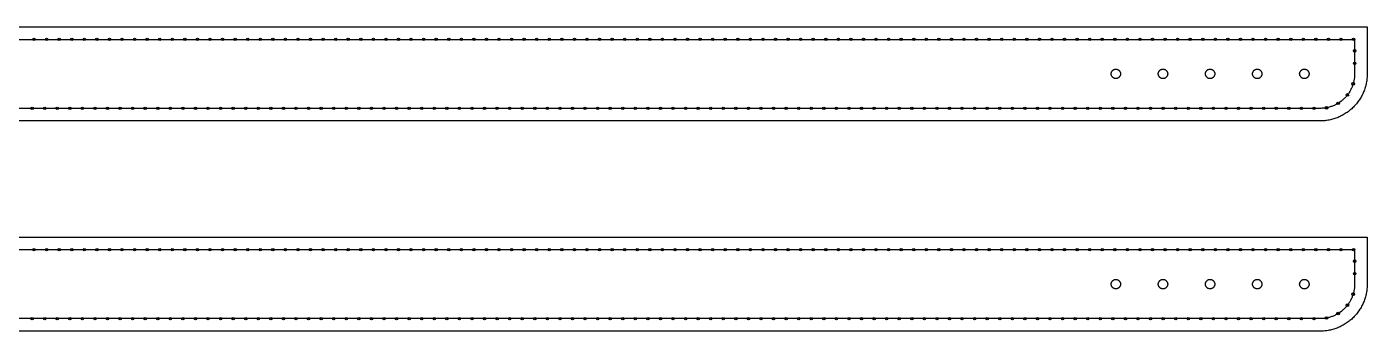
# Model space of a CAD drawing. Header units: millimetres. Extents: x 20 to 870, y -2810 to -15.
# Drawn here: x 443.4 to 870, y -2376 to -2279 of the extents above; entities that cross this region are included whole.
import ezdxf

# ---------------------------------------------------------------- set-up
doc = ezdxf.new("R2010")
doc.units = ezdxf.units.MM
doc.linetypes.add('DASHED', pattern=[5, 3, -2])
for name, color, linetype in [('BASE', 30, 'DASHED'), ('CUT', 7, 'CONTINUOUS'), ('HOLES', 6, 'CONTINUOUS'), ('STITCH', 6, 'CONTINUOUS')]:
    doc.layers.add(name, color=color, linetype=linetype)

msp = doc.modelspace()

# ---------------------------------------------------------------- linework, layer by layer
at = {"layer": 'BASE'}
for points in [[(24, -2283), (866, -2283), (866, -2293.95), (866, -2294.26), (865.99, -2294.56), (865.97, -2294.79), (865.95, -2295.09), (865.92, -2295.36), (865.88, -2295.6), (865.84, -2295.88), (865.79, -2296.15), (865.73, -2296.41), (865.67, -2296.66), (865.6, -2296.93), (865.53, -2297.18), (865.44, -2297.47), (865.36, -2297.7), (865.26, -2297.96), (865.17, -2298.19), (865.06, -2298.45), (864.94, -2298.71), (864.82, -2298.96), (864.71, -2299.17), (864.57, -2299.43), (864.43, -2299.66), (864.29, -2299.89), (864.16, -2300.1), (864, -2300.32), (863.83, -2300.56), (863.67, -2300.77), (863.5, -2300.98), (863.33, -2301.18), (863.15, -2301.38), (862.95, -2301.6), (862.78, -2301.78), (862.6, -2301.95), (862.38, -2302.15), (862.18, -2302.33), (861.98, -2302.5), (861.77, -2302.67), (861.56, -2302.83), (861.32, -2303), (861.1, -2303.16), (860.89, -2303.29), (860.66, -2303.43), (860.43, -2303.56), (860.17, -2303.71), (859.96, -2303.82), (859.71, -2303.94), (859.45, -2304.06), (859.19, -2304.17), (858.96, -2304.26), (858.7, -2304.36), (858.47, -2304.44), (858.19, -2304.53), (857.93, -2304.6), (857.66, -2304.67), (857.42, -2304.73), (857.15, -2304.79), (856.88, -2304.84), (856.6, -2304.88), (856.36, -2304.91), (856.09, -2304.95), (855.79, -2304.97), (855.57, -2304.98), (855.27, -2305), (854.95, -2305), (35.05, -2305)], [(24, -2350), (866, -2350), (866, -2360.95), (866, -2361.26), (865.99, -2361.56), (865.97, -2361.79), (865.95, -2362.09), (865.92, -2362.36), (865.88, -2362.6), (865.84, -2362.88), (865.79, -2363.15), (865.73, -2363.41), (865.67, -2363.66), (865.6, -2363.93), (865.53, -2364.18), (865.44, -2364.47), (865.36, -2364.7), (865.26, -2364.96), (865.17, -2365.19), (865.06, -2365.45), (864.94, -2365.71), (864.82, -2365.96), (864.71, -2366.17), (864.57, -2366.43), (864.43, -2366.66), (864.29, -2366.89), (864.16, -2367.1), (864, -2367.32), (863.83, -2367.56), (863.67, -2367.77), (863.5, -2367.98), (863.33, -2368.18), (863.15, -2368.38), (862.95, -2368.6), (862.78, -2368.78), (862.6, -2368.95), (862.38, -2369.15), (862.18, -2369.33), (861.98, -2369.5), (861.77, -2369.67), (861.56, -2369.83), (861.32, -2370), (861.1, -2370.16), (860.89, -2370.29), (860.66, -2370.43), (860.43, -2370.56), (860.17, -2370.71), (859.96, -2370.82), (859.71, -2370.94), (859.45, -2371.06), (859.19, -2371.17), (858.96, -2371.26), (858.7, -2371.36), (858.47, -2371.44), (858.19, -2371.53), (857.93, -2371.6), (857.66, -2371.67), (857.42, -2371.73), (857.15, -2371.79), (856.88, -2371.84), (856.6, -2371.88), (856.36, -2371.91), (856.09, -2371.95), (855.79, -2371.97), (855.57, -2371.98), (855.27, -2372), (854.95, -2372), (35.05, -2372)]]:
    msp.add_lwpolyline(points, dxfattribs=at)
at = {"layer": 'CUT'}
for points in [[(20, -2279), (870, -2279), (870, -2294), (870, -2294.37), (869.98, -2294.74), (869.96, -2295.1), (869.93, -2295.47), (869.89, -2295.84), (869.84, -2296.2), (869.78, -2296.56), (869.71, -2296.93), (869.64, -2297.29), (869.55, -2297.64), (869.46, -2298), (869.35, -2298.35), (869.24, -2298.71), (869.12, -2299.05), (868.99, -2299.4), (868.86, -2299.74), (868.71, -2300.08), (868.56, -2300.41), (868.4, -2300.74), (868.23, -2301.07), (868.05, -2301.39), (867.87, -2301.71), (867.67, -2302.02), (867.47, -2302.33), (867.26, -2302.64), (867.05, -2302.94), (866.83, -2303.23), (866.6, -2303.52), (866.36, -2303.8), (866.11, -2304.07), (865.86, -2304.34), (865.61, -2304.61), (865.34, -2304.86), (865.07, -2305.11), (864.8, -2305.36), (864.52, -2305.6), (864.23, -2305.83), (863.94, -2306.05), (863.64, -2306.26), (863.33, -2306.47), (863.02, -2306.67), (862.71, -2306.87), (862.39, -2307.05), (862.07, -2307.23), (861.74, -2307.4), (861.41, -2307.56), (861.08, -2307.71), (860.74, -2307.86), (860.4, -2307.99), (860.05, -2308.12), (859.71, -2308.24), (859.35, -2308.35), (859, -2308.46), (858.64, -2308.55), (858.29, -2308.64), (857.93, -2308.71), (857.56, -2308.78), (857.2, -2308.84), (856.84, -2308.89), (856.47, -2308.93), (856.1, -2308.96), (855.74, -2308.98), (855.37, -2309), (855, -2309), (35, -2309)], [(20, -2346), (870, -2346), (870, -2361), (870, -2361.37), (869.98, -2361.74), (869.96, -2362.1), (869.93, -2362.47), (869.89, -2362.84), (869.84, -2363.2), (869.78, -2363.56), (869.71, -2363.93), (869.64, -2364.29), (869.55, -2364.64), (869.46, -2365), (869.35, -2365.35), (869.24, -2365.71), (869.12, -2366.05), (868.99, -2366.4), (868.86, -2366.74), (868.71, -2367.08), (868.56, -2367.41), (868.4, -2367.74), (868.23, -2368.07), (868.05, -2368.39), (867.87, -2368.71), (867.67, -2369.02), (867.47, -2369.33), (867.26, -2369.64), (867.05, -2369.94), (866.83, -2370.23), (866.6, -2370.52), (866.36, -2370.8), (866.11, -2371.07), (865.86, -2371.34), (865.61, -2371.61), (865.34, -2371.86), (865.07, -2372.11), (864.8, -2372.36), (864.52, -2372.6), (864.23, -2372.83), (863.94, -2373.05), (863.64, -2373.26), (863.33, -2373.47), (863.02, -2373.67), (862.71, -2373.87), (862.39, -2374.05), (862.07, -2374.23), (861.74, -2374.4), (861.41, -2374.56), (861.08, -2374.71), (860.74, -2374.86), (860.4, -2374.99), (860.05, -2375.12), (859.71, -2375.24), (859.35, -2375.35), (859, -2375.46), (858.64, -2375.55), (858.29, -2375.64), (857.93, -2375.71), (857.56, -2375.78), (857.2, -2375.84), (856.84, -2375.89), (856.47, -2375.93), (856.1, -2375.96), (855.74, -2375.98), (855.37, -2376), (855, -2376), (35, -2376)]]:
    msp.add_lwpolyline(points, dxfattribs=at)
for points in [[(791.5, -2294), (791.5, -2294.12), (791.48, -2294.23), (791.46, -2294.35), (791.43, -2294.46), (791.39, -2294.57), (791.34, -2294.68), (791.28, -2294.78), (791.21, -2294.88), (791.14, -2294.97), (791.06, -2295.06), (790.97, -2295.14), (790.88, -2295.21), (790.78, -2295.28), (790.68, -2295.34), (790.57, -2295.39), (790.46, -2295.43), (790.35, -2295.46), (790.23, -2295.48), (790.12, -2295.5), (790, -2295.5), (789.88, -2295.5), (789.77, -2295.48), (789.65, -2295.46), (789.54, -2295.43), (789.43, -2295.39), (789.32, -2295.34), (789.22, -2295.28), (789.12, -2295.21), (789.03, -2295.14), (788.94, -2295.06), (788.86, -2294.97), (788.79, -2294.88), (788.72, -2294.78), (788.66, -2294.68), (788.61, -2294.57), (788.57, -2294.46), (788.54, -2294.35), (788.52, -2294.23), (788.5, -2294.12), (788.5, -2294), (788.5, -2293.88), (788.52, -2293.77), (788.54, -2293.65), (788.57, -2293.54), (788.61, -2293.43), (788.66, -2293.32), (788.72, -2293.22), (788.79, -2293.12), (788.86, -2293.03), (788.94, -2292.94), (789.03, -2292.86), (789.12, -2292.79), (789.22, -2292.72), (789.32, -2292.66), (789.43, -2292.61), (789.54, -2292.57), (789.65, -2292.54), (789.77, -2292.52), (789.88, -2292.5), (790, -2292.5), (790.12, -2292.5), (790.23, -2292.52), (790.35, -2292.54), (790.46, -2292.57), (790.57, -2292.61), (790.68, -2292.66), (790.78, -2292.72), (790.88, -2292.79), (790.97, -2292.86), (791.06, -2292.94), (791.14, -2293.03), (791.21, -2293.12), (791.28, -2293.22), (791.34, -2293.32), (791.39, -2293.43), (791.43, -2293.54), (791.46, -2293.65), (791.48, -2293.77), (791.5, -2293.88)], [(806.5, -2294), (806.5, -2294.12), (806.48, -2294.23), (806.46, -2294.35), (806.43, -2294.46), (806.39, -2294.57), (806.34, -2294.68), (806.28, -2294.78), (806.21, -2294.88), (806.14, -2294.97), (806.06, -2295.06), (805.97, -2295.14), (805.88, -2295.21), (805.78, -2295.28), (805.68, -2295.34), (805.57, -2295.39), (805.46, -2295.43), (805.35, -2295.46), (805.23, -2295.48), (805.12, -2295.5), (805, -2295.5), (804.88, -2295.5), (804.77, -2295.48), (804.65, -2295.46), (804.54, -2295.43), (804.43, -2295.39), (804.32, -2295.34), (804.22, -2295.28), (804.12, -2295.21), (804.03, -2295.14), (803.94, -2295.06), (803.86, -2294.97), (803.79, -2294.88), (803.72, -2294.78), (803.66, -2294.68), (803.61, -2294.57), (803.57, -2294.46), (803.54, -2294.35), (803.52, -2294.23), (803.5, -2294.12), (803.5, -2294), (803.5, -2293.88), (803.52, -2293.77), (803.54, -2293.65), (803.57, -2293.54), (803.61, -2293.43), (803.66, -2293.32), (803.72, -2293.22), (803.79, -2293.12), (803.86, -2293.03), (803.94, -2292.94), (804.03, -2292.86), (804.12, -2292.79), (804.22, -2292.72), (804.32, -2292.66), (804.43, -2292.61), (804.54, -2292.57), (804.65, -2292.54), (804.77, -2292.52), (804.88, -2292.5), (805, -2292.5), (805.12, -2292.5), (805.23, -2292.52), (805.35, -2292.54), (805.46, -2292.57), (805.57, -2292.61), (805.68, -2292.66), (805.78, -2292.72), (805.88, -2292.79), (805.97, -2292.86), (806.06, -2292.94), (806.14, -2293.03), (806.21, -2293.12), (806.28, -2293.22), (806.34, -2293.32), (806.39, -2293.43), (806.43, -2293.54), (806.46, -2293.65), (806.48, -2293.77), (806.5, -2293.88)], [(821.5, -2294), (821.5, -2294.12), (821.48, -2294.23), (821.46, -2294.35), (821.43, -2294.46), (821.39, -2294.57), (821.34, -2294.68), (821.28, -2294.78), (821.21, -2294.88), (821.14, -2294.97), (821.06, -2295.06), (820.97, -2295.14), (820.88, -2295.21), (820.78, -2295.28), (820.68, -2295.34), (820.57, -2295.39), (820.46, -2295.43), (820.35, -2295.46), (820.23, -2295.48), (820.12, -2295.5), (820, -2295.5), (819.88, -2295.5), (819.77, -2295.48), (819.65, -2295.46), (819.54, -2295.43), (819.43, -2295.39), (819.32, -2295.34), (819.22, -2295.28), (819.12, -2295.21), (819.03, -2295.14), (818.94, -2295.06), (818.86, -2294.97), (818.79, -2294.88), (818.72, -2294.78), (818.66, -2294.68), (818.61, -2294.57), (818.57, -2294.46), (818.54, -2294.35), (818.52, -2294.23), (818.5, -2294.12), (818.5, -2294), (818.5, -2293.88), (818.52, -2293.77), (818.54, -2293.65), (818.57, -2293.54), (818.61, -2293.43), (818.66, -2293.32), (818.72, -2293.22), (818.79, -2293.12), (818.86, -2293.03), (818.94, -2292.94), (819.03, -2292.86), (819.12, -2292.79), (819.22, -2292.72), (819.32, -2292.66), (819.43, -2292.61), (819.54, -2292.57), (819.65, -2292.54), (819.77, -2292.52), (819.88, -2292.5), (820, -2292.5), (820.12, -2292.5), (820.23, -2292.52), (820.35, -2292.54), (820.46, -2292.57), (820.57, -2292.61), (820.68, -2292.66), (820.78, -2292.72), (820.88, -2292.79), (820.97, -2292.86), (821.06, -2292.94), (821.14, -2293.03), (821.21, -2293.12), (821.28, -2293.22), (821.34, -2293.32), (821.39, -2293.43), (821.43, -2293.54), (821.46, -2293.65), (821.48, -2293.77), (821.5, -2293.88)], [(836.5, -2294), (836.5, -2294.12), (836.48, -2294.23), (836.46, -2294.35), (836.43, -2294.46), (836.39, -2294.57), (836.34, -2294.68), (836.28, -2294.78), (836.21, -2294.88), (836.14, -2294.97), (836.06, -2295.06), (835.97, -2295.14), (835.88, -2295.21), (835.78, -2295.28), (835.68, -2295.34), (835.57, -2295.39), (835.46, -2295.43), (835.35, -2295.46), (835.23, -2295.48), (835.12, -2295.5), (835, -2295.5), (834.88, -2295.5), (834.77, -2295.48), (834.65, -2295.46), (834.54, -2295.43), (834.43, -2295.39), (834.32, -2295.34), (834.22, -2295.28), (834.12, -2295.21), (834.03, -2295.14), (833.94, -2295.06), (833.86, -2294.97), (833.79, -2294.88), (833.72, -2294.78), (833.66, -2294.68), (833.61, -2294.57), (833.57, -2294.46), (833.54, -2294.35), (833.52, -2294.23), (833.5, -2294.12), (833.5, -2294), (833.5, -2293.88), (833.52, -2293.77), (833.54, -2293.65), (833.57, -2293.54), (833.61, -2293.43), (833.66, -2293.32), (833.72, -2293.22), (833.79, -2293.12), (833.86, -2293.03), (833.94, -2292.94), (834.03, -2292.86), (834.12, -2292.79), (834.22, -2292.72), (834.32, -2292.66), (834.43, -2292.61), (834.54, -2292.57), (834.65, -2292.54), (834.77, -2292.52), (834.88, -2292.5), (835, -2292.5), (835.12, -2292.5), (835.23, -2292.52), (835.35, -2292.54), (835.46, -2292.57), (835.57, -2292.61), (835.68, -2292.66), (835.78, -2292.72), (835.88, -2292.79), (835.97, -2292.86), (836.06, -2292.94), (836.14, -2293.03), (836.21, -2293.12), (836.28, -2293.22), (836.34, -2293.32), (836.39, -2293.43), (836.43, -2293.54), (836.46, -2293.65), (836.48, -2293.77), (836.5, -2293.88)], [(851.5, -2294), (851.5, -2294.12), (851.48, -2294.23), (851.46, -2294.35), (851.43, -2294.46), (851.39, -2294.57), (851.34, -2294.68), (851.28, -2294.78), (851.21, -2294.88), (851.14, -2294.97), (851.06, -2295.06), (850.97, -2295.14), (850.88, -2295.21), (850.78, -2295.28), (850.68, -2295.34), (850.57, -2295.39), (850.46, -2295.43), (850.35, -2295.46), (850.23, -2295.48), (850.12, -2295.5), (850, -2295.5), (849.88, -2295.5), (849.77, -2295.48), (849.65, -2295.46), (849.54, -2295.43), (849.43, -2295.39), (849.32, -2295.34), (849.22, -2295.28), (849.12, -2295.21), (849.03, -2295.14), (848.94, -2295.06), (848.86, -2294.97), (848.79, -2294.88), (848.72, -2294.78), (848.66, -2294.68), (848.61, -2294.57), (848.57, -2294.46), (848.54, -2294.35), (848.52, -2294.23), (848.5, -2294.12), (848.5, -2294), (848.5, -2293.88), (848.52, -2293.77), (848.54, -2293.65), (848.57, -2293.54), (848.61, -2293.43), (848.66, -2293.32), (848.72, -2293.22), (848.79, -2293.12), (848.86, -2293.03), (848.94, -2292.94), (849.03, -2292.86), (849.12, -2292.79), (849.22, -2292.72), (849.32, -2292.66), (849.43, -2292.61), (849.54, -2292.57), (849.65, -2292.54), (849.77, -2292.52), (849.88, -2292.5), (850, -2292.5), (850.12, -2292.5), (850.23, -2292.52), (850.35, -2292.54), (850.46, -2292.57), (850.57, -2292.61), (850.68, -2292.66), (850.78, -2292.72), (850.88, -2292.79), (850.97, -2292.86), (851.06, -2292.94), (851.14, -2293.03), (851.21, -2293.12), (851.28, -2293.22), (851.34, -2293.32), (851.39, -2293.43), (851.43, -2293.54), (851.46, -2293.65), (851.48, -2293.77), (851.5, -2293.88)], [(791.5, -2361), (791.5, -2361.12), (791.48, -2361.23), (791.46, -2361.35), (791.43, -2361.46), (791.39, -2361.57), (791.34, -2361.68), (791.28, -2361.78), (791.21, -2361.88), (791.14, -2361.97), (791.06, -2362.06), (790.97, -2362.14), (790.88, -2362.21), (790.78, -2362.28), (790.68, -2362.34), (790.57, -2362.39), (790.46, -2362.43), (790.35, -2362.46), (790.23, -2362.48), (790.12, -2362.5), (790, -2362.5), (789.88, -2362.5), (789.77, -2362.48), (789.65, -2362.46), (789.54, -2362.43), (789.43, -2362.39), (789.32, -2362.34), (789.22, -2362.28), (789.12, -2362.21), (789.03, -2362.14), (788.94, -2362.06), (788.86, -2361.97), (788.79, -2361.88), (788.72, -2361.78), (788.66, -2361.68), (788.61, -2361.57), (788.57, -2361.46), (788.54, -2361.35), (788.52, -2361.23), (788.5, -2361.12), (788.5, -2361), (788.5, -2360.88), (788.52, -2360.77), (788.54, -2360.65), (788.57, -2360.54), (788.61, -2360.43), (788.66, -2360.32), (788.72, -2360.22), (788.79, -2360.12), (788.86, -2360.03), (788.94, -2359.94), (789.03, -2359.86), (789.12, -2359.79), (789.22, -2359.72), (789.32, -2359.66), (789.43, -2359.61), (789.54, -2359.57), (789.65, -2359.54), (789.77, -2359.52), (789.88, -2359.5), (790, -2359.5), (790.12, -2359.5), (790.23, -2359.52), (790.35, -2359.54), (790.46, -2359.57), (790.57, -2359.61), (790.68, -2359.66), (790.78, -2359.72), (790.88, -2359.79), (790.97, -2359.86), (791.06, -2359.94), (791.14, -2360.03), (791.21, -2360.12), (791.28, -2360.22), (791.34, -2360.32), (791.39, -2360.43), (791.43, -2360.54), (791.46, -2360.65), (791.48, -2360.77), (791.5, -2360.88)], [(806.5, -2361), (806.5, -2361.12), (806.48, -2361.23), (806.46, -2361.35), (806.43, -2361.46), (806.39, -2361.57), (806.34, -2361.68), (806.28, -2361.78), (806.21, -2361.88), (806.14, -2361.97), (806.06, -2362.06), (805.97, -2362.14), (805.88, -2362.21), (805.78, -2362.28), (805.68, -2362.34), (805.57, -2362.39), (805.46, -2362.43), (805.35, -2362.46), (805.23, -2362.48), (805.12, -2362.5), (805, -2362.5), (804.88, -2362.5), (804.77, -2362.48), (804.65, -2362.46), (804.54, -2362.43), (804.43, -2362.39), (804.32, -2362.34), (804.22, -2362.28), (804.12, -2362.21), (804.03, -2362.14), (803.94, -2362.06), (803.86, -2361.97), (803.79, -2361.88), (803.72, -2361.78), (803.66, -2361.68), (803.61, -2361.57), (803.57, -2361.46), (803.54, -2361.35), (803.52, -2361.23), (803.5, -2361.12), (803.5, -2361), (803.5, -2360.88), (803.52, -2360.77), (803.54, -2360.65), (803.57, -2360.54), (803.61, -2360.43), (803.66, -2360.32), (803.72, -2360.22), (803.79, -2360.12), (803.86, -2360.03), (803.94, -2359.94), (804.03, -2359.86), (804.12, -2359.79), (804.22, -2359.72), (804.32, -2359.66), (804.43, -2359.61), (804.54, -2359.57), (804.65, -2359.54), (804.77, -2359.52), (804.88, -2359.5), (805, -2359.5), (805.12, -2359.5), (805.23, -2359.52), (805.35, -2359.54), (805.46, -2359.57), (805.57, -2359.61), (805.68, -2359.66), (805.78, -2359.72), (805.88, -2359.79), (805.97, -2359.86), (806.06, -2359.94), (806.14, -2360.03), (806.21, -2360.12), (806.28, -2360.22), (806.34, -2360.32), (806.39, -2360.43), (806.43, -2360.54), (806.46, -2360.65), (806.48, -2360.77), (806.5, -2360.88)], [(821.5, -2361), (821.5, -2361.12), (821.48, -2361.23), (821.46, -2361.35), (821.43, -2361.46), (821.39, -2361.57), (821.34, -2361.68), (821.28, -2361.78), (821.21, -2361.88), (821.14, -2361.97), (821.06, -2362.06), (820.97, -2362.14), (820.88, -2362.21), (820.78, -2362.28), (820.68, -2362.34), (820.57, -2362.39), (820.46, -2362.43), (820.35, -2362.46), (820.23, -2362.48), (820.12, -2362.5), (820, -2362.5), (819.88, -2362.5), (819.77, -2362.48), (819.65, -2362.46), (819.54, -2362.43), (819.43, -2362.39), (819.32, -2362.34), (819.22, -2362.28), (819.12, -2362.21), (819.03, -2362.14), (818.94, -2362.06), (818.86, -2361.97), (818.79, -2361.88), (818.72, -2361.78), (818.66, -2361.68), (818.61, -2361.57), (818.57, -2361.46), (818.54, -2361.35), (818.52, -2361.23), (818.5, -2361.12), (818.5, -2361), (818.5, -2360.88), (818.52, -2360.77), (818.54, -2360.65), (818.57, -2360.54), (818.61, -2360.43), (818.66, -2360.32), (818.72, -2360.22), (818.79, -2360.12), (818.86, -2360.03), (818.94, -2359.94), (819.03, -2359.86), (819.12, -2359.79), (819.22, -2359.72), (819.32, -2359.66), (819.43, -2359.61), (819.54, -2359.57), (819.65, -2359.54), (819.77, -2359.52), (819.88, -2359.5), (820, -2359.5), (820.12, -2359.5), (820.23, -2359.52), (820.35, -2359.54), (820.46, -2359.57), (820.57, -2359.61), (820.68, -2359.66), (820.78, -2359.72), (820.88, -2359.79), (820.97, -2359.86), (821.06, -2359.94), (821.14, -2360.03), (821.21, -2360.12), (821.28, -2360.22), (821.34, -2360.32), (821.39, -2360.43), (821.43, -2360.54), (821.46, -2360.65), (821.48, -2360.77), (821.5, -2360.88)], [(836.5, -2361), (836.5, -2361.12), (836.48, -2361.23), (836.46, -2361.35), (836.43, -2361.46), (836.39, -2361.57), (836.34, -2361.68), (836.28, -2361.78), (836.21, -2361.88), (836.14, -2361.97), (836.06, -2362.06), (835.97, -2362.14), (835.88, -2362.21), (835.78, -2362.28), (835.68, -2362.34), (835.57, -2362.39), (835.46, -2362.43), (835.35, -2362.46), (835.23, -2362.48), (835.12, -2362.5), (835, -2362.5), (834.88, -2362.5), (834.77, -2362.48), (834.65, -2362.46), (834.54, -2362.43), (834.43, -2362.39), (834.32, -2362.34), (834.22, -2362.28), (834.12, -2362.21), (834.03, -2362.14), (833.94, -2362.06), (833.86, -2361.97), (833.79, -2361.88), (833.72, -2361.78), (833.66, -2361.68), (833.61, -2361.57), (833.57, -2361.46), (833.54, -2361.35), (833.52, -2361.23), (833.5, -2361.12), (833.5, -2361), (833.5, -2360.88), (833.52, -2360.77), (833.54, -2360.65), (833.57, -2360.54), (833.61, -2360.43), (833.66, -2360.32), (833.72, -2360.22), (833.79, -2360.12), (833.86, -2360.03), (833.94, -2359.94), (834.03, -2359.86), (834.12, -2359.79), (834.22, -2359.72), (834.32, -2359.66), (834.43, -2359.61), (834.54, -2359.57), (834.65, -2359.54), (834.77, -2359.52), (834.88, -2359.5), (835, -2359.5), (835.12, -2359.5), (835.23, -2359.52), (835.35, -2359.54), (835.46, -2359.57), (835.57, -2359.61), (835.68, -2359.66), (835.78, -2359.72), (835.88, -2359.79), (835.97, -2359.86), (836.06, -2359.94), (836.14, -2360.03), (836.21, -2360.12), (836.28, -2360.22), (836.34, -2360.32), (836.39, -2360.43), (836.43, -2360.54), (836.46, -2360.65), (836.48, -2360.77), (836.5, -2360.88)], [(851.5, -2361), (851.5, -2361.12), (851.48, -2361.23), (851.46, -2361.35), (851.43, -2361.46), (851.39, -2361.57), (851.34, -2361.68), (851.28, -2361.78), (851.21, -2361.88), (851.14, -2361.97), (851.06, -2362.06), (850.97, -2362.14), (850.88, -2362.21), (850.78, -2362.28), (850.68, -2362.34), (850.57, -2362.39), (850.46, -2362.43), (850.35, -2362.46), (850.23, -2362.48), (850.12, -2362.5), (850, -2362.5), (849.88, -2362.5), (849.77, -2362.48), (849.65, -2362.46), (849.54, -2362.43), (849.43, -2362.39), (849.32, -2362.34), (849.22, -2362.28), (849.12, -2362.21), (849.03, -2362.14), (848.94, -2362.06), (848.86, -2361.97), (848.79, -2361.88), (848.72, -2361.78), (848.66, -2361.68), (848.61, -2361.57), (848.57, -2361.46), (848.54, -2361.35), (848.52, -2361.23), (848.5, -2361.12), (848.5, -2361), (848.5, -2360.88), (848.52, -2360.77), (848.54, -2360.65), (848.57, -2360.54), (848.61, -2360.43), (848.66, -2360.32), (848.72, -2360.22), (848.79, -2360.12), (848.86, -2360.03), (848.94, -2359.94), (849.03, -2359.86), (849.12, -2359.79), (849.22, -2359.72), (849.32, -2359.66), (849.43, -2359.61), (849.54, -2359.57), (849.65, -2359.54), (849.77, -2359.52), (849.88, -2359.5), (850, -2359.5), (850.12, -2359.5), (850.23, -2359.52), (850.35, -2359.54), (850.46, -2359.57), (850.57, -2359.61), (850.68, -2359.66), (850.78, -2359.72), (850.88, -2359.79), (850.97, -2359.86), (851.06, -2359.94), (851.14, -2360.03), (851.21, -2360.12), (851.28, -2360.22), (851.34, -2360.32), (851.39, -2360.43), (851.43, -2360.54), (851.46, -2360.65), (851.48, -2360.77), (851.5, -2360.88)]]:
    msp.add_lwpolyline(points, close=True, dxfattribs=at)
at = {"layer": 'HOLES'}
for centre in [(445.67, -2283), (449.67, -2283), (453.67, -2283), (457.67, -2283), (461.67, -2283), (465.67, -2283), (469.67, -2283), (473.67, -2283), (477.67, -2283), (481.67, -2283), (485.67, -2283), (489.67, -2283), (493.67, -2283), (497.67, -2283), (501.67, -2283), (505.67, -2283), (509.67, -2283), (513.67, -2283), (517.67, -2283), (521.67, -2283), (525.67, -2283), (529.67, -2283), (533.67, -2283), (537.67, -2283), (541.67, -2283), (545.67, -2283), (549.67, -2283), (553.67, -2283), (557.67, -2283), (561.67, -2283), (565.67, -2283), (569.67, -2283), (573.67, -2283), (577.67, -2283), (581.67, -2283), (585.67, -2283), (589.67, -2283), (593.67, -2283), (597.67, -2283), (601.67, -2283), (605.67, -2283), (609.67, -2283), (613.67, -2283), (617.67, -2283), (621.67, -2283), (625.67, -2283), (629.67, -2283), (633.67, -2283), (637.67, -2283), (641.67, -2283), (645.67, -2283), (649.67, -2283), (653.67, -2283), (657.67, -2283), (661.67, -2283), (665.67, -2283), (669.67, -2283), (673.67, -2283), (677.67, -2283), (681.67, -2283), (685.67, -2283), (689.67, -2283), (693.67, -2283), (697.67, -2283), (701.67, -2283), (705.67, -2283), (709.67, -2283), (713.67, -2283), (717.67, -2283), (721.67, -2283), (725.67, -2283), (729.67, -2283), (733.67, -2283), (737.67, -2283), (741.67, -2283), (745.67, -2283), (749.67, -2283), (753.67, -2283), (757.67, -2283), (761.67, -2283), (765.67, -2283), (769.67, -2283), (773.67, -2283), (777.67, -2283), (781.67, -2283), (785.67, -2283), (789.67, -2283), (793.67, -2283), (797.67, -2283), (801.67, -2283), (805.67, -2283), (809.67, -2283), (813.67, -2283), (817.67, -2283), (821.67, -2283), (825.67, -2283), (829.67, -2283), (833.67, -2283), (837.67, -2283), (841.67, -2283), (845.67, -2283), (849.67, -2283), (853.67, -2283), (857.67, -2283), (861.67, -2283), (865.67, -2283), (866, -2286.67), (866, -2290.67), (865.53, -2297.18), (860.75, -2303.37), (863.71, -2300.71), (445.05, -2305), (449.05, -2305), (453.05, -2305), (457.05, -2305), (461.05, -2305), (465.05, -2305), (469.05, -2305), (473.05, -2305), (477.05, -2305), (481.05, -2305), (485.05, -2305), (489.05, -2305), (493.05, -2305), (497.05, -2305), (501.05, -2305), (505.05, -2305), (509.05, -2305), (513.05, -2305), (517.05, -2305), (521.05, -2305), (525.05, -2305), (529.05, -2305), (533.05, -2305), (537.05, -2305), (541.05, -2305), (545.05, -2305), (549.05, -2305), (553.05, -2305), (557.05, -2305), (561.05, -2305), (565.05, -2305), (569.05, -2305), (573.05, -2305), (577.05, -2305), (581.05, -2305), (585.05, -2305), (589.05, -2305), (593.05, -2305), (597.05, -2305), (601.05, -2305), (605.05, -2305), (609.05, -2305), (613.05, -2305), (617.05, -2305), (621.05, -2305), (625.05, -2305), (629.05, -2305), (633.05, -2305), (637.05, -2305), (641.05, -2305), (645.05, -2305), (649.05, -2305), (653.05, -2305), (657.05, -2305), (661.05, -2305), (665.05, -2305), (669.05, -2305), (673.05, -2305), (677.05, -2305), (681.05, -2305), (685.05, -2305), (689.05, -2305), (693.05, -2305), (697.05, -2305), (701.05, -2305), (705.05, -2305), (709.05, -2305), (713.05, -2305), (717.05, -2305), (721.05, -2305), (725.05, -2305), (729.05, -2305), (733.05, -2305), (737.05, -2305), (741.05, -2305), (745.05, -2305), (749.05, -2305), (753.05, -2305), (757.05, -2305), (761.05, -2305), (765.05, -2305), (769.05, -2305), (773.05, -2305), (777.05, -2305), (781.05, -2305), (785.05, -2305), (789.05, -2305), (793.05, -2305), (797.05, -2305), (801.05, -2305), (805.05, -2305), (809.05, -2305), (813.05, -2305), (817.05, -2305), (821.05, -2305), (825.05, -2305), (829.05, -2305), (833.05, -2305), (837.05, -2305), (841.05, -2305), (845.05, -2305), (849.05, -2305), (853.05, -2305), (857.04, -2304.81), (445.67, -2350), (449.67, -2350), (453.67, -2350), (457.67, -2350), (461.67, -2350), (465.67, -2350), (469.67, -2350), (473.67, -2350), (477.67, -2350), (481.67, -2350), (485.67, -2350), (489.67, -2350), (493.67, -2350), (497.67, -2350), (501.67, -2350), (505.67, -2350), (509.67, -2350), (513.67, -2350), (517.67, -2350), (521.67, -2350), (525.67, -2350), (529.67, -2350), (533.67, -2350), (537.67, -2350), (541.67, -2350), (545.67, -2350), (549.67, -2350), (553.67, -2350), (557.67, -2350), (561.67, -2350), (565.67, -2350), (569.67, -2350), (573.67, -2350), (577.67, -2350), (581.67, -2350), (585.67, -2350), (589.67, -2350), (593.67, -2350), (597.67, -2350), (601.67, -2350), (605.67, -2350), (609.67, -2350), (613.67, -2350), (617.67, -2350), (621.67, -2350), (625.67, -2350), (629.67, -2350), (633.67, -2350), (637.67, -2350), (641.67, -2350), (645.67, -2350), (649.67, -2350), (653.67, -2350), (657.67, -2350), (661.67, -2350), (665.67, -2350), (669.67, -2350), (673.67, -2350), (677.67, -2350), (681.67, -2350), (685.67, -2350), (689.67, -2350), (693.67, -2350), (697.67, -2350), (701.67, -2350), (705.67, -2350), (709.67, -2350), (713.67, -2350), (717.67, -2350), (721.67, -2350), (725.67, -2350), (729.67, -2350), (733.67, -2350), (737.67, -2350), (741.67, -2350), (745.67, -2350), (749.67, -2350), (753.67, -2350), (757.67, -2350), (761.67, -2350), (765.67, -2350), (769.67, -2350), (773.67, -2350), (777.67, -2350), (781.67, -2350), (785.67, -2350), (789.67, -2350), (793.67, -2350), (797.67, -2350), (801.67, -2350), (805.67, -2350), (809.67, -2350), (813.67, -2350), (817.67, -2350), (821.67, -2350), (825.67, -2350), (829.67, -2350), (833.67, -2350), (837.67, -2350), (841.67, -2350), (845.67, -2350), (849.67, -2350), (853.67, -2350), (857.67, -2350), (861.67, -2350), (865.67, -2350), (866, -2353.67), (866, -2357.67), (863.71, -2367.71), (865.53, -2364.18), (445.05, -2372), (449.05, -2372), (453.05, -2372), (457.05, -2372), (461.05, -2372), (465.05, -2372), (469.05, -2372), (473.05, -2372), (477.05, -2372), (481.05, -2372), (485.05, -2372), (489.05, -2372), (493.05, -2372), (497.05, -2372), (501.05, -2372), (505.05, -2372), (509.05, -2372), (513.05, -2372), (517.05, -2372), (521.05, -2372), (525.05, -2372), (529.05, -2372), (533.05, -2372), (537.05, -2372), (541.05, -2372), (545.05, -2372), (549.05, -2372), (553.05, -2372), (557.05, -2372), (561.05, -2372), (565.05, -2372), (569.05, -2372), (573.05, -2372), (577.05, -2372), (581.05, -2372), (585.05, -2372), (589.05, -2372), (593.05, -2372), (597.05, -2372), (601.05, -2372), (605.05, -2372), (609.05, -2372), (613.05, -2372), (617.05, -2372), (621.05, -2372), (625.05, -2372), (629.05, -2372), (633.05, -2372), (637.05, -2372), (641.05, -2372), (645.05, -2372), (649.05, -2372), (653.05, -2372), (657.05, -2372), (661.05, -2372), (665.05, -2372), (669.05, -2372), (673.05, -2372), (677.05, -2372), (681.05, -2372), (685.05, -2372), (689.05, -2372), (693.05, -2372), (697.05, -2372), (701.05, -2372), (705.05, -2372), (709.05, -2372), (713.05, -2372), (717.05, -2372), (721.05, -2372), (725.05, -2372), (729.05, -2372), (733.05, -2372), (737.05, -2372), (741.05, -2372), (745.05, -2372), (749.05, -2372), (753.05, -2372), (757.05, -2372), (761.05, -2372), (765.05, -2372), (769.05, -2372), (773.05, -2372), (777.05, -2372), (781.05, -2372), (785.05, -2372), (789.05, -2372), (793.05, -2372), (797.05, -2372), (801.05, -2372), (805.05, -2372), (809.05, -2372), (813.05, -2372), (817.05, -2372), (821.05, -2372), (825.05, -2372), (829.05, -2372), (833.05, -2372), (837.05, -2372), (841.05, -2372), (845.05, -2372), (849.05, -2372), (853.05, -2372), (857.04, -2371.81), (860.75, -2370.37)]:
    msp.add_circle(centre, 0.4, dxfattribs=at)
at = {"layer": 'STITCH'}
for points in [[(24, -2283), (866, -2283), (866, -2293.95)], [(866, -2293.95), (866, -2294.26), (865.99, -2294.56), (865.97, -2294.79), (865.95, -2295.09), (865.92, -2295.36), (865.88, -2295.6), (865.84, -2295.88), (865.79, -2296.15), (865.73, -2296.41), (865.67, -2296.66), (865.6, -2296.93), (865.53, -2297.18), (865.44, -2297.47), (865.36, -2297.7), (865.26, -2297.96), (865.17, -2298.19), (865.06, -2298.45), (864.94, -2298.71), (864.82, -2298.96), (864.71, -2299.17), (864.57, -2299.43), (864.43, -2299.66), (864.29, -2299.89), (864.16, -2300.1), (864, -2300.32), (863.83, -2300.56), (863.67, -2300.77), (863.5, -2300.98), (863.33, -2301.18), (863.15, -2301.38), (862.95, -2301.6), (862.78, -2301.78), (862.6, -2301.95), (862.38, -2302.15), (862.18, -2302.33), (861.98, -2302.5), (861.77, -2302.67), (861.56, -2302.83), (861.32, -2303), (861.1, -2303.16), (860.89, -2303.29), (860.66, -2303.43), (860.43, -2303.56), (860.17, -2303.71), (859.96, -2303.82), (859.71, -2303.94), (859.45, -2304.06), (859.19, -2304.17), (858.96, -2304.26), (858.7, -2304.36), (858.47, -2304.44), (858.19, -2304.53), (857.93, -2304.6), (857.66, -2304.67), (857.42, -2304.73), (857.15, -2304.79), (856.88, -2304.84), (856.6, -2304.88), (856.36, -2304.91), (856.09, -2304.95), (855.79, -2304.97), (855.57, -2304.98), (855.27, -2305), (854.95, -2305), (35.05, -2305)], [(24, -2350), (866, -2350), (866, -2360.95)], [(866, -2360.95), (866, -2361.26), (865.99, -2361.56), (865.97, -2361.79), (865.95, -2362.09), (865.92, -2362.36), (865.88, -2362.6), (865.84, -2362.88), (865.79, -2363.15), (865.73, -2363.41), (865.67, -2363.66), (865.6, -2363.93), (865.53, -2364.18), (865.44, -2364.47), (865.36, -2364.7), (865.26, -2364.96), (865.17, -2365.19), (865.06, -2365.45), (864.94, -2365.71), (864.82, -2365.96), (864.71, -2366.17), (864.57, -2366.43), (864.43, -2366.66), (864.29, -2366.89), (864.16, -2367.1), (864, -2367.32), (863.83, -2367.56), (863.67, -2367.77), (863.5, -2367.98), (863.33, -2368.18), (863.15, -2368.38), (862.95, -2368.6), (862.78, -2368.78), (862.6, -2368.95), (862.38, -2369.15), (862.18, -2369.33), (861.98, -2369.5), (861.77, -2369.67), (861.56, -2369.83), (861.32, -2370), (861.1, -2370.16), (860.89, -2370.29), (860.66, -2370.43), (860.43, -2370.56), (860.17, -2370.71), (859.96, -2370.82), (859.71, -2370.94), (859.45, -2371.06), (859.19, -2371.17), (858.96, -2371.26), (858.7, -2371.36), (858.47, -2371.44), (858.19, -2371.53), (857.93, -2371.6), (857.66, -2371.67), (857.42, -2371.73), (857.15, -2371.79), (856.88, -2371.84), (856.6, -2371.88), (856.36, -2371.91), (856.09, -2371.95), (855.79, -2371.97), (855.57, -2371.98), (855.27, -2372), (854.95, -2372), (35.05, -2372)]]:
    msp.add_lwpolyline(points, dxfattribs=at)

doc.saveas('drawing.dxf')
